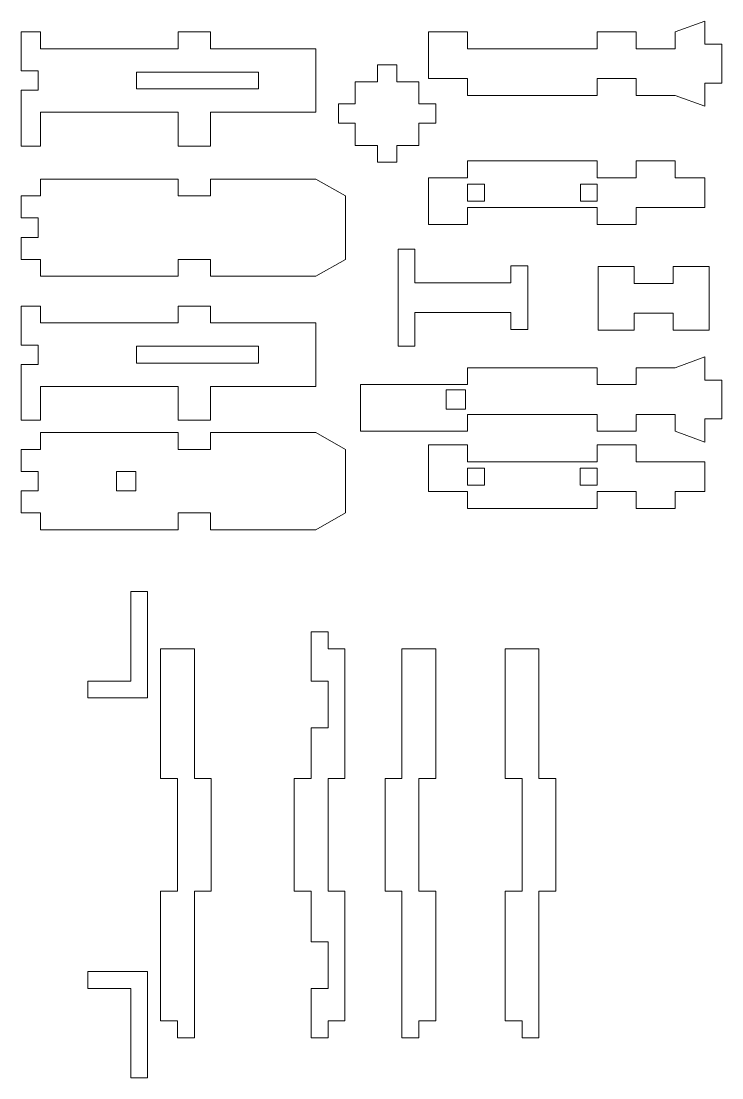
# Model space of a CAD drawing. Header units: centimetres. Extents: x -85 to 118, y -38 to 74.
# Drawn here: x -63.46 to -52.66, y -28.52 to -12.22 of the extents above; entities that cross this region are included whole.
import ezdxf

# ---------------------------------------------------------------- set-up
doc = ezdxf.new("R2010")
doc.units = ezdxf.units.CM
doc.header["$MEASUREMENT"] = 0

msp = doc.modelspace()

# ---------------------------------------------------------------- linework, layer by layer
at = {"lineweight": 9}
for points, knots in [([(-56.58193, -12.64232), (-56.58193, -12.64232), (-54.58205, -12.64232), (-54.58205, -12.64232), (-54.58205, -12.64232), (-54.58205, -12.64232), (-54.58205, -12.38233), (-54.58205, -12.38233), (-54.58205, -12.38233), (-54.58205, -12.38233), (-53.98208, -12.38233), (-53.98208, -12.38233), (-53.98208, -12.38233), (-53.98208, -12.38233), (-53.98208, -12.64232), (-53.98208, -12.64232), (-53.98208, -12.64232), (-53.98208, -12.64232), (-53.38212, -12.64232), (-53.38212, -12.64232), (-53.38212, -12.64232), (-53.38212, -12.64232), (-53.38212, -12.38233), (-53.38212, -12.38233), (-53.38212, -12.38233), (-53.38212, -12.38233), (-52.92214, -12.21623), (-52.92214, -12.21623), (-52.92214, -12.21623), (-52.92214, -12.21623), (-52.92214, -12.57232), (-52.92214, -12.57232), (-52.92214, -12.57232), (-52.92214, -12.57232), (-52.66216, -12.57232), (-52.66216, -12.57232), (-52.66216, -12.57232), (-52.66216, -12.57232), (-52.66216, -13.17229), (-52.66216, -13.17229), (-52.66216, -13.17229), (-52.66216, -13.17229), (-52.92214, -13.17229), (-52.92214, -13.17229), (-52.92214, -13.17229), (-52.92214, -13.17229), (-52.92214, -13.52838), (-52.92214, -13.52838), (-52.92214, -13.52838), (-52.92214, -13.52838), (-53.38212, -13.36228), (-53.38212, -13.36228), (-53.38212, -13.36228), (-53.38212, -13.36228), (-53.98208, -13.36228), (-53.98208, -13.36228), (-53.98208, -13.36228), (-53.98208, -13.36228), (-53.98208, -13.10229), (-53.98208, -13.10229), (-53.98208, -13.10229), (-53.98208, -13.10229), (-54.58205, -13.10229), (-54.58205, -13.10229), (-54.58205, -13.10229), (-54.58205, -13.10229), (-54.58205, -13.36228), (-54.58205, -13.36228), (-54.58205, -13.36228), (-54.58205, -13.36228), (-56.58193, -13.36228), (-56.58193, -13.36228), (-56.58193, -13.36228), (-56.58193, -13.36228), (-56.58193, -13.10229), (-56.58193, -13.10229), (-56.58193, -13.10229), (-56.58193, -13.10229), (-57.18189, -13.10229), (-57.18189, -13.10229), (-57.18189, -13.10229), (-57.18189, -13.10229), (-57.18189, -12.38233), (-57.18189, -12.38233), (-57.18189, -12.38233), (-57.18189, -12.38233), (-56.58193, -12.38233), (-56.58193, -12.38233), (-56.58193, -12.38233), (-56.58193, -12.38233), (-56.58193, -12.64232), (-56.58193, -12.64232)], [0, 0, 0, 0, 0.04166667, 0.04166667, 0.04166667, 0.04166667, 0.08333333, 0.08333333, 0.08333333, 0.08333333, 0.125, 0.125, 0.125, 0.125, 0.16666667, 0.16666667, 0.16666667, 0.16666667, 0.20833333, 0.20833333, 0.20833333, 0.20833333, 0.25, 0.25, 0.25, 0.25, 0.29166667, 0.29166667, 0.29166667, 0.29166667, 0.33333333, 0.33333333, 0.33333333, 0.33333333, 0.375, 0.375, 0.375, 0.375, 0.41666667, 0.41666667, 0.41666667, 0.41666667, 0.45833333, 0.45833333, 0.45833333, 0.45833333, 0.5, 0.5, 0.5, 0.5, 0.54166667, 0.54166667, 0.54166667, 0.54166667, 0.58333333, 0.58333333, 0.58333333, 0.58333333, 0.625, 0.625, 0.625, 0.625, 0.66666667, 0.66666667, 0.66666667, 0.66666667, 0.70833333, 0.70833333, 0.70833333, 0.70833333, 0.75, 0.75, 0.75, 0.75, 0.79166667, 0.79166667, 0.79166667, 0.79166667, 0.83333333, 0.83333333, 0.83333333, 0.83333333, 0.875, 0.875, 0.875, 0.875, 0.91666667, 0.91666667, 0.91666667, 0.91666667, 1, 1, 1, 1]), ([(-60.5417, -13.62226), (-60.5417, -13.62226), (-60.5417, -14.14223), (-60.5417, -14.14223), (-60.5417, -14.14223), (-60.5417, -14.14223), (-61.04167, -14.14223), (-61.04167, -14.14223), (-61.04167, -14.14223), (-61.04167, -14.14223), (-61.04167, -13.62226), (-61.04167, -13.62226), (-61.04167, -13.62226), (-61.04167, -13.62226), (-63.16155, -13.62226), (-63.16155, -13.62226), (-63.16155, -13.62226), (-63.16155, -13.62226), (-63.16155, -14.14223), (-63.16155, -14.14223), (-63.16155, -14.14223), (-63.16155, -14.14223), (-63.46153, -14.14223), (-63.46153, -14.14223), (-63.46153, -14.14223), (-63.46153, -14.14223), (-63.46153, -13.28228), (-63.46153, -13.28228), (-63.46153, -13.28228), (-63.46153, -13.28228), (-63.20154, -13.28228), (-63.20154, -13.28228), (-63.20154, -13.28228), (-63.20154, -13.28228), (-63.20154, -12.9823), (-63.20154, -12.9823), (-63.20154, -12.9823), (-63.20154, -12.9823), (-63.46153, -12.9823), (-63.46153, -12.9823), (-63.46153, -12.9823), (-63.46153, -12.9823), (-63.46153, -12.38233), (-63.46153, -12.38233), (-63.46153, -12.38233), (-63.46153, -12.38233), (-63.16155, -12.38233), (-63.16155, -12.38233), (-63.16155, -12.38233), (-63.16155, -12.38233), (-63.16155, -12.64232), (-63.16155, -12.64232), (-63.16155, -12.64232), (-63.16155, -12.64232), (-61.04167, -12.64232), (-61.04167, -12.64232), (-61.04167, -12.64232), (-61.04167, -12.64232), (-61.04167, -12.38233), (-61.04167, -12.38233), (-61.04167, -12.38233), (-61.04167, -12.38233), (-60.5417, -12.38233), (-60.5417, -12.38233), (-60.5417, -12.38233), (-60.5417, -12.38233), (-60.5417, -12.64232), (-60.5417, -12.64232), (-60.5417, -12.64232), (-60.5417, -12.64232), (-58.9218, -12.64232), (-58.9218, -12.64232), (-58.9218, -12.64232), (-58.9218, -12.64232), (-58.9218, -13.62226), (-58.9218, -13.62226), (-58.9218, -13.62226), (-58.9218, -13.62226), (-60.5417, -13.62226), (-60.5417, -13.62226)], [0, 0, 0, 0, 0.04761905, 0.04761905, 0.04761905, 0.04761905, 0.0952381, 0.0952381, 0.0952381, 0.0952381, 0.14285714, 0.14285714, 0.14285714, 0.14285714, 0.19047619, 0.19047619, 0.19047619, 0.19047619, 0.23809524, 0.23809524, 0.23809524, 0.23809524, 0.28571429, 0.28571429, 0.28571429, 0.28571429, 0.33333333, 0.33333333, 0.33333333, 0.33333333, 0.38095238, 0.38095238, 0.38095238, 0.38095238, 0.42857143, 0.42857143, 0.42857143, 0.42857143, 0.47619048, 0.47619048, 0.47619048, 0.47619048, 0.52380952, 0.52380952, 0.52380952, 0.52380952, 0.57142857, 0.57142857, 0.57142857, 0.57142857, 0.61904762, 0.61904762, 0.61904762, 0.61904762, 0.66666667, 0.66666667, 0.66666667, 0.66666667, 0.71428571, 0.71428571, 0.71428571, 0.71428571, 0.76190476, 0.76190476, 0.76190476, 0.76190476, 0.80952381, 0.80952381, 0.80952381, 0.80952381, 0.85714286, 0.85714286, 0.85714286, 0.85714286, 0.9047619, 0.9047619, 0.9047619, 0.9047619, 1, 1, 1, 1]), ([(-61.68163, -13.26228), (-61.68163, -13.26228), (-61.68163, -13.0023), (-61.68163, -13.0023), (-61.68163, -13.0023), (-61.68163, -13.0023), (-59.80174, -13.0023), (-59.80174, -13.0023), (-59.80174, -13.0023), (-59.80174, -13.0023), (-59.80174, -13.26228), (-59.80174, -13.26228), (-59.80174, -13.26228), (-59.80174, -13.26228), (-61.68163, -13.26228), (-61.68163, -13.26228)], [0, 0, 0, 0, 0.2, 0.2, 0.2, 0.2, 0.4, 0.4, 0.4, 0.4, 0.6, 0.6, 0.6, 0.6, 1, 1, 1, 1]), ([(-57.0719, -13.79225), (-57.0719, -13.79225), (-57.33189, -13.79225), (-57.33189, -13.79225), (-57.33189, -13.79225), (-57.33189, -13.79225), (-57.33189, -14.13223), (-57.33189, -14.13223), (-57.33189, -14.13223), (-57.33189, -14.13223), (-57.67187, -14.13223), (-57.67187, -14.13223), (-57.67187, -14.13223), (-57.67187, -14.13223), (-57.67187, -14.39222), (-57.67187, -14.39222), (-57.67187, -14.39222), (-57.67187, -14.39222), (-57.97185, -14.39222), (-57.97185, -14.39222), (-57.97185, -14.39222), (-57.97185, -14.39222), (-57.97185, -14.13223), (-57.97185, -14.13223), (-57.97185, -14.13223), (-57.97185, -14.13223), (-58.31183, -14.13223), (-58.31183, -14.13223), (-58.31183, -14.13223), (-58.31183, -14.13223), (-58.31183, -13.79225), (-58.31183, -13.79225), (-58.31183, -13.79225), (-58.31183, -13.79225), (-58.57181, -13.79225), (-58.57181, -13.79225), (-58.57181, -13.79225), (-58.57181, -13.79225), (-58.57181, -13.49227), (-58.57181, -13.49227), (-58.57181, -13.49227), (-58.57181, -13.49227), (-58.31183, -13.49227), (-58.31183, -13.49227), (-58.31183, -13.49227), (-58.31183, -13.49227), (-58.31183, -13.15229), (-58.31183, -13.15229), (-58.31183, -13.15229), (-58.31183, -13.15229), (-57.97185, -13.15229), (-57.97185, -13.15229), (-57.97185, -13.15229), (-57.97185, -13.15229), (-57.97185, -12.8923), (-57.97185, -12.8923), (-57.97185, -12.8923), (-57.97185, -12.8923), (-57.67187, -12.8923), (-57.67187, -12.8923), (-57.67187, -12.8923), (-57.67187, -12.8923), (-57.67187, -13.15229), (-57.67187, -13.15229), (-57.67187, -13.15229), (-57.67187, -13.15229), (-57.33189, -13.15229), (-57.33189, -13.15229), (-57.33189, -13.15229), (-57.33189, -13.15229), (-57.33189, -13.49227), (-57.33189, -13.49227), (-57.33189, -13.49227), (-57.33189, -13.49227), (-57.0719, -13.49227), (-57.0719, -13.49227), (-57.0719, -13.49227), (-57.0719, -13.49227), (-57.0719, -13.79225), (-57.0719, -13.79225)], [0, 0, 0, 0, 0.04761905, 0.04761905, 0.04761905, 0.04761905, 0.0952381, 0.0952381, 0.0952381, 0.0952381, 0.14285714, 0.14285714, 0.14285714, 0.14285714, 0.19047619, 0.19047619, 0.19047619, 0.19047619, 0.23809524, 0.23809524, 0.23809524, 0.23809524, 0.28571429, 0.28571429, 0.28571429, 0.28571429, 0.33333333, 0.33333333, 0.33333333, 0.33333333, 0.38095238, 0.38095238, 0.38095238, 0.38095238, 0.42857143, 0.42857143, 0.42857143, 0.42857143, 0.47619048, 0.47619048, 0.47619048, 0.47619048, 0.52380952, 0.52380952, 0.52380952, 0.52380952, 0.57142857, 0.57142857, 0.57142857, 0.57142857, 0.61904762, 0.61904762, 0.61904762, 0.61904762, 0.66666667, 0.66666667, 0.66666667, 0.66666667, 0.71428571, 0.71428571, 0.71428571, 0.71428571, 0.76190476, 0.76190476, 0.76190476, 0.76190476, 0.80952381, 0.80952381, 0.80952381, 0.80952381, 0.85714286, 0.85714286, 0.85714286, 0.85714286, 0.9047619, 0.9047619, 0.9047619, 0.9047619, 1, 1, 1, 1]), ([(-53.98208, -14.37222), (-53.98208, -14.37222), (-53.38212, -14.37222), (-53.38212, -14.37222), (-53.38212, -14.37222), (-53.38212, -14.37222), (-53.38212, -14.6322), (-53.38212, -14.6322), (-53.38212, -14.6322), (-53.38212, -14.6322), (-52.92214, -14.6322), (-52.92214, -14.6322), (-52.92214, -14.6322), (-52.92214, -14.6322), (-52.92214, -15.09218), (-52.92214, -15.09218), (-52.92214, -15.09218), (-52.92214, -15.09218), (-53.98208, -15.09218), (-53.98208, -15.09218), (-53.98208, -15.09218), (-53.98208, -15.09218), (-53.98208, -15.35216), (-53.98208, -15.35216), (-53.98208, -15.35216), (-53.98208, -15.35216), (-54.58205, -15.35216), (-54.58205, -15.35216), (-54.58205, -15.35216), (-54.58205, -15.35216), (-54.58205, -15.09218), (-54.58205, -15.09218), (-54.58205, -15.09218), (-54.58205, -15.09218), (-56.58193, -15.09218), (-56.58193, -15.09218), (-56.58193, -15.09218), (-56.58193, -15.09218), (-56.58193, -15.35216), (-56.58193, -15.35216), (-56.58193, -15.35216), (-56.58193, -15.35216), (-57.18189, -15.35216), (-57.18189, -15.35216), (-57.18189, -15.35216), (-57.18189, -15.35216), (-57.18189, -14.6322), (-57.18189, -14.6322), (-57.18189, -14.6322), (-57.18189, -14.6322), (-56.58193, -14.6322), (-56.58193, -14.6322), (-56.58193, -14.6322), (-56.58193, -14.6322), (-56.58193, -14.37222), (-56.58193, -14.37222), (-56.58193, -14.37222), (-56.58193, -14.37222), (-54.58205, -14.37222), (-54.58205, -14.37222), (-54.58205, -14.37222), (-54.58205, -14.37222), (-54.58205, -14.6322), (-54.58205, -14.6322), (-54.58205, -14.6322), (-54.58205, -14.6322), (-53.98208, -14.6322), (-53.98208, -14.6322), (-53.98208, -14.6322), (-53.98208, -14.6322), (-53.98208, -14.37222), (-53.98208, -14.37222)], [0, 0, 0, 0, 0.05263158, 0.05263158, 0.05263158, 0.05263158, 0.10526316, 0.10526316, 0.10526316, 0.10526316, 0.15789474, 0.15789474, 0.15789474, 0.15789474, 0.21052632, 0.21052632, 0.21052632, 0.21052632, 0.26315789, 0.26315789, 0.26315789, 0.26315789, 0.31578947, 0.31578947, 0.31578947, 0.31578947, 0.36842105, 0.36842105, 0.36842105, 0.36842105, 0.42105263, 0.42105263, 0.42105263, 0.42105263, 0.47368421, 0.47368421, 0.47368421, 0.47368421, 0.52631579, 0.52631579, 0.52631579, 0.52631579, 0.57894737, 0.57894737, 0.57894737, 0.57894737, 0.63157895, 0.63157895, 0.63157895, 0.63157895, 0.68421053, 0.68421053, 0.68421053, 0.68421053, 0.73684211, 0.73684211, 0.73684211, 0.73684211, 0.78947368, 0.78947368, 0.78947368, 0.78947368, 0.84210526, 0.84210526, 0.84210526, 0.84210526, 0.89473684, 0.89473684, 0.89473684, 0.89473684, 1, 1, 1, 1]), ([(-58.9218, -16.15211), (-58.9218, -16.15211), (-58.46182, -15.89213), (-58.46182, -15.89213), (-58.46182, -15.89213), (-58.46182, -15.89213), (-58.46182, -14.91219), (-58.46182, -14.91219), (-58.46182, -14.91219), (-58.46182, -14.91219), (-58.9218, -14.6522), (-58.9218, -14.6522), (-58.9218, -14.6522), (-58.9218, -14.6522), (-60.5417, -14.6522), (-60.5417, -14.6522), (-60.5417, -14.6522), (-60.5417, -14.6522), (-60.5417, -14.91219), (-60.5417, -14.91219), (-60.5417, -14.91219), (-60.5417, -14.91219), (-61.04167, -14.91219), (-61.04167, -14.91219), (-61.04167, -14.91219), (-61.04167, -14.91219), (-61.04167, -14.6522), (-61.04167, -14.6522), (-61.04167, -14.6522), (-61.04167, -14.6522), (-63.16155, -14.6522), (-63.16155, -14.6522), (-63.16155, -14.6522), (-63.16155, -14.6522), (-63.16155, -14.91219), (-63.16155, -14.91219), (-63.16155, -14.91219), (-63.16155, -14.91219), (-63.46153, -14.91219), (-63.46153, -14.91219), (-63.46153, -14.91219), (-63.46153, -14.91219), (-63.46153, -15.25216), (-63.46153, -15.25216), (-63.46153, -15.25216), (-63.46153, -15.25216), (-63.20154, -15.25216), (-63.20154, -15.25216), (-63.20154, -15.25216), (-63.20154, -15.25216), (-63.20154, -15.55215), (-63.20154, -15.55215), (-63.20154, -15.55215), (-63.20154, -15.55215), (-63.46153, -15.55215), (-63.46153, -15.55215), (-63.46153, -15.55215), (-63.46153, -15.55215), (-63.46153, -15.89213), (-63.46153, -15.89213), (-63.46153, -15.89213), (-63.46153, -15.89213), (-63.16155, -15.89213), (-63.16155, -15.89213), (-63.16155, -15.89213), (-63.16155, -15.89213), (-63.16155, -16.15211), (-63.16155, -16.15211), (-63.16155, -16.15211), (-63.16155, -16.15211), (-61.04167, -16.15211), (-61.04167, -16.15211), (-61.04167, -16.15211), (-61.04167, -16.15211), (-61.04167, -15.89213), (-61.04167, -15.89213), (-61.04167, -15.89213), (-61.04167, -15.89213), (-60.5417, -15.89213), (-60.5417, -15.89213), (-60.5417, -15.89213), (-60.5417, -15.89213), (-60.5417, -16.15211), (-60.5417, -16.15211), (-60.5417, -16.15211), (-60.5417, -16.15211), (-58.9218, -16.15211), (-58.9218, -16.15211)], [0, 0, 0, 0, 0.04347826, 0.04347826, 0.04347826, 0.04347826, 0.08695652, 0.08695652, 0.08695652, 0.08695652, 0.13043478, 0.13043478, 0.13043478, 0.13043478, 0.17391304, 0.17391304, 0.17391304, 0.17391304, 0.2173913, 0.2173913, 0.2173913, 0.2173913, 0.26086957, 0.26086957, 0.26086957, 0.26086957, 0.30434783, 0.30434783, 0.30434783, 0.30434783, 0.34782609, 0.34782609, 0.34782609, 0.34782609, 0.39130435, 0.39130435, 0.39130435, 0.39130435, 0.43478261, 0.43478261, 0.43478261, 0.43478261, 0.47826087, 0.47826087, 0.47826087, 0.47826087, 0.52173913, 0.52173913, 0.52173913, 0.52173913, 0.56521739, 0.56521739, 0.56521739, 0.56521739, 0.60869565, 0.60869565, 0.60869565, 0.60869565, 0.65217391, 0.65217391, 0.65217391, 0.65217391, 0.69565217, 0.69565217, 0.69565217, 0.69565217, 0.73913043, 0.73913043, 0.73913043, 0.73913043, 0.7826087, 0.7826087, 0.7826087, 0.7826087, 0.82608696, 0.82608696, 0.82608696, 0.82608696, 0.86956522, 0.86956522, 0.86956522, 0.86956522, 0.91304348, 0.91304348, 0.91304348, 0.91304348, 1, 1, 1, 1]), ([(-56.58193, -14.7322), (-56.58193, -14.7322), (-56.32194, -14.7322), (-56.32194, -14.7322), (-56.32194, -14.7322), (-56.32194, -14.7322), (-56.32194, -14.99218), (-56.32194, -14.99218), (-56.32194, -14.99218), (-56.32194, -14.99218), (-56.58193, -14.99218), (-56.58193, -14.99218), (-56.58193, -14.99218), (-56.58193, -14.99218), (-56.58193, -14.7322), (-56.58193, -14.7322)], [0, 0, 0, 0, 0.2, 0.2, 0.2, 0.2, 0.4, 0.4, 0.4, 0.4, 0.6, 0.6, 0.6, 0.6, 1, 1, 1, 1]), ([(-54.58205, -14.7322), (-54.58205, -14.7322), (-54.58205, -14.99218), (-54.58205, -14.99218), (-54.58205, -14.99218), (-54.58205, -14.99218), (-54.84203, -14.99218), (-54.84203, -14.99218), (-54.84203, -14.99218), (-54.84203, -14.99218), (-54.84203, -14.7322), (-54.84203, -14.7322), (-54.84203, -14.7322), (-54.84203, -14.7322), (-54.58205, -14.7322), (-54.58205, -14.7322)], [0, 0, 0, 0, 0.2, 0.2, 0.2, 0.2, 0.4, 0.4, 0.4, 0.4, 0.6, 0.6, 0.6, 0.6, 1, 1, 1, 1]), ([(-57.65187, -17.23205), (-57.65187, -17.23205), (-57.39188, -17.23205), (-57.39188, -17.23205), (-57.39188, -17.23205), (-57.39188, -17.23205), (-57.39188, -16.71208), (-57.39188, -16.71208), (-57.39188, -16.71208), (-57.39188, -16.71208), (-55.91682, -16.71208), (-55.91682, -16.71208), (-55.91682, -16.71208), (-55.91682, -16.71208), (-55.91682, -16.97207), (-55.91682, -16.97207), (-55.91682, -16.97207), (-55.91682, -16.97207), (-55.65198, -16.97207), (-55.65198, -16.97207), (-55.65198, -16.97207), (-55.65198, -16.97207), (-55.65198, -15.99212), (-55.65198, -15.99212), (-55.65198, -15.99212), (-55.65198, -15.99212), (-55.91197, -15.99212), (-55.91197, -15.99212), (-55.91197, -15.99212), (-55.91197, -15.99212), (-55.91197, -16.25211), (-55.91197, -16.25211), (-55.91197, -16.25211), (-55.91197, -16.25211), (-57.39188, -16.25211), (-57.39188, -16.25211), (-57.39188, -16.25211), (-57.39188, -16.25211), (-57.39188, -15.73214), (-57.39188, -15.73214), (-57.39188, -15.73214), (-57.39188, -15.73214), (-57.65187, -15.73214), (-57.65187, -15.73214), (-57.65187, -15.73214), (-57.65187, -15.73214), (-57.65187, -17.23205), (-57.65187, -17.23205)], [0, 0, 0, 0, 0.07692308, 0.07692308, 0.07692308, 0.07692308, 0.15384615, 0.15384615, 0.15384615, 0.15384615, 0.23076923, 0.23076923, 0.23076923, 0.23076923, 0.30769231, 0.30769231, 0.30769231, 0.30769231, 0.38461538, 0.38461538, 0.38461538, 0.38461538, 0.46153846, 0.46153846, 0.46153846, 0.46153846, 0.53846154, 0.53846154, 0.53846154, 0.53846154, 0.61538462, 0.61538462, 0.61538462, 0.61538462, 0.69230769, 0.69230769, 0.69230769, 0.69230769, 0.76923077, 0.76923077, 0.76923077, 0.76923077, 0.84615385, 0.84615385, 0.84615385, 0.84615385, 1, 1, 1, 1]), ([(-53.41211, -16.98206), (-53.41211, -16.98206), (-52.85604, -16.98206), (-52.85604, -16.98206), (-52.85604, -16.98206), (-52.85604, -16.98206), (-52.85604, -16.00212), (-52.85604, -16.00212), (-52.85604, -16.00212), (-52.85604, -16.00212), (-53.41211, -16.00212), (-53.41211, -16.00212), (-53.41211, -16.00212), (-53.41211, -16.00212), (-53.41211, -16.26211), (-53.41211, -16.26211), (-53.41211, -16.26211), (-53.41211, -16.26211), (-54.01208, -16.26211), (-54.01208, -16.26211), (-54.01208, -16.26211), (-54.01208, -16.26211), (-54.01208, -16.00212), (-54.01208, -16.00212), (-54.01208, -16.00212), (-54.01208, -16.00212), (-54.56816, -16.00212), (-54.56816, -16.00212), (-54.56816, -16.00212), (-54.56816, -16.00212), (-54.56816, -16.98206), (-54.56816, -16.98206), (-54.56816, -16.98206), (-54.56816, -16.98206), (-54.01208, -16.98206), (-54.01208, -16.98206), (-54.01208, -16.98206), (-54.01208, -16.98206), (-54.01208, -16.72208), (-54.01208, -16.72208), (-54.01208, -16.72208), (-54.01208, -16.72208), (-53.41211, -16.72208), (-53.41211, -16.72208), (-53.41211, -16.72208), (-53.41211, -16.72208), (-53.41211, -16.98206), (-53.41211, -16.98206)], [0, 0, 0, 0, 0.07692308, 0.07692308, 0.07692308, 0.07692308, 0.15384615, 0.15384615, 0.15384615, 0.15384615, 0.23076923, 0.23076923, 0.23076923, 0.23076923, 0.30769231, 0.30769231, 0.30769231, 0.30769231, 0.38461538, 0.38461538, 0.38461538, 0.38461538, 0.46153846, 0.46153846, 0.46153846, 0.46153846, 0.53846154, 0.53846154, 0.53846154, 0.53846154, 0.61538462, 0.61538462, 0.61538462, 0.61538462, 0.69230769, 0.69230769, 0.69230769, 0.69230769, 0.76923077, 0.76923077, 0.76923077, 0.76923077, 0.84615385, 0.84615385, 0.84615385, 0.84615385, 1, 1, 1, 1]), ([(-63.46153, -17.51203), (-63.46153, -17.51203), (-63.20154, -17.51203), (-63.20154, -17.51203), (-63.20154, -17.51203), (-63.20154, -17.51203), (-63.20154, -17.21205), (-63.20154, -17.21205), (-63.20154, -17.21205), (-63.20154, -17.21205), (-63.46153, -17.21205), (-63.46153, -17.21205), (-63.46153, -17.21205), (-63.46153, -17.21205), (-63.46153, -16.61209), (-63.46153, -16.61209), (-63.46153, -16.61209), (-63.46153, -16.61209), (-63.16155, -16.61209), (-63.16155, -16.61209), (-63.16155, -16.61209), (-63.16155, -16.61209), (-63.16155, -16.87207), (-63.16155, -16.87207), (-63.16155, -16.87207), (-63.16155, -16.87207), (-61.04167, -16.87207), (-61.04167, -16.87207), (-61.04167, -16.87207), (-61.04167, -16.87207), (-61.04167, -16.61209), (-61.04167, -16.61209), (-61.04167, -16.61209), (-61.04167, -16.61209), (-60.5417, -16.61209), (-60.5417, -16.61209), (-60.5417, -16.61209), (-60.5417, -16.61209), (-60.5417, -16.87207), (-60.5417, -16.87207), (-60.5417, -16.87207), (-60.5417, -16.87207), (-58.9218, -16.87207), (-58.9218, -16.87207), (-58.9218, -16.87207), (-58.9218, -16.87207), (-58.9218, -17.85202), (-58.9218, -17.85202), (-58.9218, -17.85202), (-58.9218, -17.85202), (-60.5417, -17.85202), (-60.5417, -17.85202), (-60.5417, -17.85202), (-60.5417, -17.85202), (-60.5417, -18.37199), (-60.5417, -18.37199), (-60.5417, -18.37199), (-60.5417, -18.37199), (-61.04167, -18.37199), (-61.04167, -18.37199), (-61.04167, -18.37199), (-61.04167, -18.37199), (-61.04167, -17.85202), (-61.04167, -17.85202), (-61.04167, -17.85202), (-61.04167, -17.85202), (-63.16155, -17.85202), (-63.16155, -17.85202), (-63.16155, -17.85202), (-63.16155, -17.85202), (-63.16155, -18.37199), (-63.16155, -18.37199), (-63.16155, -18.37199), (-63.16155, -18.37199), (-63.46153, -18.37199), (-63.46153, -18.37199), (-63.46153, -18.37199), (-63.46153, -18.37199), (-63.46153, -17.51203), (-63.46153, -17.51203)], [0, 0, 0, 0, 0.04761905, 0.04761905, 0.04761905, 0.04761905, 0.0952381, 0.0952381, 0.0952381, 0.0952381, 0.14285714, 0.14285714, 0.14285714, 0.14285714, 0.19047619, 0.19047619, 0.19047619, 0.19047619, 0.23809524, 0.23809524, 0.23809524, 0.23809524, 0.28571429, 0.28571429, 0.28571429, 0.28571429, 0.33333333, 0.33333333, 0.33333333, 0.33333333, 0.38095238, 0.38095238, 0.38095238, 0.38095238, 0.42857143, 0.42857143, 0.42857143, 0.42857143, 0.47619048, 0.47619048, 0.47619048, 0.47619048, 0.52380952, 0.52380952, 0.52380952, 0.52380952, 0.57142857, 0.57142857, 0.57142857, 0.57142857, 0.61904762, 0.61904762, 0.61904762, 0.61904762, 0.66666667, 0.66666667, 0.66666667, 0.66666667, 0.71428571, 0.71428571, 0.71428571, 0.71428571, 0.76190476, 0.76190476, 0.76190476, 0.76190476, 0.80952381, 0.80952381, 0.80952381, 0.80952381, 0.85714286, 0.85714286, 0.85714286, 0.85714286, 0.9047619, 0.9047619, 0.9047619, 0.9047619, 1, 1, 1, 1]), ([(-61.68163, -17.49203), (-61.68163, -17.49203), (-61.68163, -17.23205), (-61.68163, -17.23205), (-61.68163, -17.23205), (-61.68163, -17.23205), (-59.80174, -17.23205), (-59.80174, -17.23205), (-59.80174, -17.23205), (-59.80174, -17.23205), (-59.80174, -17.49203), (-59.80174, -17.49203), (-59.80174, -17.49203), (-59.80174, -17.49203), (-61.68163, -17.49203), (-61.68163, -17.49203)], [0, 0, 0, 0, 0.2, 0.2, 0.2, 0.2, 0.4, 0.4, 0.4, 0.4, 0.6, 0.6, 0.6, 0.6, 1, 1, 1, 1]), ([(-53.98208, -18.28199), (-53.98208, -18.28199), (-53.38212, -18.28199), (-53.38212, -18.28199), (-53.38212, -18.28199), (-53.38212, -18.28199), (-53.38212, -18.54198), (-53.38212, -18.54198), (-53.38212, -18.54198), (-53.38212, -18.54198), (-52.92214, -18.70808), (-52.92214, -18.70808), (-52.92214, -18.70808), (-52.92214, -18.70808), (-52.92214, -18.35198), (-52.92214, -18.35198), (-52.92214, -18.35198), (-52.92214, -18.35198), (-52.66216, -18.35198), (-52.66216, -18.35198), (-52.66216, -18.35198), (-52.66216, -18.35198), (-52.66216, -17.75202), (-52.66216, -17.75202), (-52.66216, -17.75202), (-52.66216, -17.75202), (-52.92214, -17.75202), (-52.92214, -17.75202), (-52.92214, -17.75202), (-52.92214, -17.75202), (-52.92214, -17.39593), (-52.92214, -17.39593), (-52.92214, -17.39593), (-52.92214, -17.39593), (-53.38212, -17.56203), (-53.38212, -17.56203), (-53.38212, -17.56203), (-53.38212, -17.56203), (-53.98208, -17.56203), (-53.98208, -17.56203), (-53.98208, -17.56203), (-53.98208, -17.56203), (-53.98208, -17.82202), (-53.98208, -17.82202), (-53.98208, -17.82202), (-53.98208, -17.82202), (-54.58205, -17.82202), (-54.58205, -17.82202), (-54.58205, -17.82202), (-54.58205, -17.82202), (-54.58205, -17.56203), (-54.58205, -17.56203), (-54.58205, -17.56203), (-54.58205, -17.56203), (-56.58193, -17.56203), (-56.58193, -17.56203), (-56.58193, -17.56203), (-56.58193, -17.56203), (-56.58193, -17.82202), (-56.58193, -17.82202), (-56.58193, -17.82202), (-56.58193, -17.82202), (-58.23184, -17.82202), (-58.23184, -17.82202), (-58.23184, -17.82202), (-58.23184, -17.82202), (-58.23184, -18.54198), (-58.23184, -18.54198), (-58.23184, -18.54198), (-58.23184, -18.54198), (-56.58193, -18.54198), (-56.58193, -18.54198), (-56.58193, -18.54198), (-56.58193, -18.54198), (-56.58193, -18.28199), (-56.58193, -18.28199), (-56.58193, -18.28199), (-56.58193, -18.28199), (-54.58205, -18.28199), (-54.58205, -18.28199), (-54.58205, -18.28199), (-54.58205, -18.28199), (-54.58205, -18.54198), (-54.58205, -18.54198), (-54.58205, -18.54198), (-54.58205, -18.54198), (-53.98208, -18.54198), (-53.98208, -18.54198), (-53.98208, -18.54198), (-53.98208, -18.54198), (-53.98208, -18.28199), (-53.98208, -18.28199)], [0, 0, 0, 0, 0.04166667, 0.04166667, 0.04166667, 0.04166667, 0.08333333, 0.08333333, 0.08333333, 0.08333333, 0.125, 0.125, 0.125, 0.125, 0.16666667, 0.16666667, 0.16666667, 0.16666667, 0.20833333, 0.20833333, 0.20833333, 0.20833333, 0.25, 0.25, 0.25, 0.25, 0.29166667, 0.29166667, 0.29166667, 0.29166667, 0.33333333, 0.33333333, 0.33333333, 0.33333333, 0.375, 0.375, 0.375, 0.375, 0.41666667, 0.41666667, 0.41666667, 0.41666667, 0.45833333, 0.45833333, 0.45833333, 0.45833333, 0.5, 0.5, 0.5, 0.5, 0.54166667, 0.54166667, 0.54166667, 0.54166667, 0.58333333, 0.58333333, 0.58333333, 0.58333333, 0.625, 0.625, 0.625, 0.625, 0.66666667, 0.66666667, 0.66666667, 0.66666667, 0.70833333, 0.70833333, 0.70833333, 0.70833333, 0.75, 0.75, 0.75, 0.75, 0.79166667, 0.79166667, 0.79166667, 0.79166667, 0.83333333, 0.83333333, 0.83333333, 0.83333333, 0.875, 0.875, 0.875, 0.875, 0.91666667, 0.91666667, 0.91666667, 0.91666667, 1, 1, 1, 1]), ([(-56.61193, -17.90201), (-56.61193, -17.90201), (-56.91191, -17.90201), (-56.91191, -17.90201), (-56.91191, -17.90201), (-56.91191, -17.90201), (-56.91191, -18.20199), (-56.91191, -18.20199), (-56.91191, -18.20199), (-56.91191, -18.20199), (-56.61193, -18.20199), (-56.61193, -18.20199), (-56.61193, -18.20199), (-56.61193, -18.20199), (-56.61193, -17.90201), (-56.61193, -17.90201)], [0, 0, 0, 0, 0.2, 0.2, 0.2, 0.2, 0.4, 0.4, 0.4, 0.4, 0.6, 0.6, 0.6, 0.6, 1, 1, 1, 1]), ([(-63.46153, -19.16194), (-63.46153, -19.16194), (-63.20154, -19.16194), (-63.20154, -19.16194), (-63.20154, -19.16194), (-63.20154, -19.16194), (-63.20154, -19.46192), (-63.20154, -19.46192), (-63.20154, -19.46192), (-63.20154, -19.46192), (-63.46153, -19.46192), (-63.46153, -19.46192), (-63.46153, -19.46192), (-63.46153, -19.46192), (-63.46153, -19.8019), (-63.46153, -19.8019), (-63.46153, -19.8019), (-63.46153, -19.8019), (-63.16155, -19.8019), (-63.16155, -19.8019), (-63.16155, -19.8019), (-63.16155, -19.8019), (-63.16155, -20.06188), (-63.16155, -20.06188), (-63.16155, -20.06188), (-63.16155, -20.06188), (-61.04167, -20.06188), (-61.04167, -20.06188), (-61.04167, -20.06188), (-61.04167, -20.06188), (-61.04167, -19.8019), (-61.04167, -19.8019), (-61.04167, -19.8019), (-61.04167, -19.8019), (-60.5417, -19.8019), (-60.5417, -19.8019), (-60.5417, -19.8019), (-60.5417, -19.8019), (-60.5417, -20.06188), (-60.5417, -20.06188), (-60.5417, -20.06188), (-60.5417, -20.06188), (-58.9218, -20.06188), (-58.9218, -20.06188), (-58.9218, -20.06188), (-58.9218, -20.06188), (-58.46182, -19.8019), (-58.46182, -19.8019), (-58.46182, -19.8019), (-58.46182, -19.8019), (-58.46182, -18.82196), (-58.46182, -18.82196), (-58.46182, -18.82196), (-58.46182, -18.82196), (-58.9218, -18.56197), (-58.9218, -18.56197), (-58.9218, -18.56197), (-58.9218, -18.56197), (-60.5417, -18.56197), (-60.5417, -18.56197), (-60.5417, -18.56197), (-60.5417, -18.56197), (-60.5417, -18.82196), (-60.5417, -18.82196), (-60.5417, -18.82196), (-60.5417, -18.82196), (-61.04167, -18.82196), (-61.04167, -18.82196), (-61.04167, -18.82196), (-61.04167, -18.82196), (-61.04167, -18.56197), (-61.04167, -18.56197), (-61.04167, -18.56197), (-61.04167, -18.56197), (-63.16155, -18.56197), (-63.16155, -18.56197), (-63.16155, -18.56197), (-63.16155, -18.56197), (-63.16155, -18.82196), (-63.16155, -18.82196), (-63.16155, -18.82196), (-63.16155, -18.82196), (-63.46153, -18.82196), (-63.46153, -18.82196), (-63.46153, -18.82196), (-63.46153, -18.82196), (-63.46153, -19.16194), (-63.46153, -19.16194)], [0, 0, 0, 0, 0.04347826, 0.04347826, 0.04347826, 0.04347826, 0.08695652, 0.08695652, 0.08695652, 0.08695652, 0.13043478, 0.13043478, 0.13043478, 0.13043478, 0.17391304, 0.17391304, 0.17391304, 0.17391304, 0.2173913, 0.2173913, 0.2173913, 0.2173913, 0.26086957, 0.26086957, 0.26086957, 0.26086957, 0.30434783, 0.30434783, 0.30434783, 0.30434783, 0.34782609, 0.34782609, 0.34782609, 0.34782609, 0.39130435, 0.39130435, 0.39130435, 0.39130435, 0.43478261, 0.43478261, 0.43478261, 0.43478261, 0.47826087, 0.47826087, 0.47826087, 0.47826087, 0.52173913, 0.52173913, 0.52173913, 0.52173913, 0.56521739, 0.56521739, 0.56521739, 0.56521739, 0.60869565, 0.60869565, 0.60869565, 0.60869565, 0.65217391, 0.65217391, 0.65217391, 0.65217391, 0.69565217, 0.69565217, 0.69565217, 0.69565217, 0.73913043, 0.73913043, 0.73913043, 0.73913043, 0.7826087, 0.7826087, 0.7826087, 0.7826087, 0.82608696, 0.82608696, 0.82608696, 0.82608696, 0.86956522, 0.86956522, 0.86956522, 0.86956522, 0.91304348, 0.91304348, 0.91304348, 0.91304348, 1, 1, 1, 1]), ([(-53.98208, -19.7319), (-53.98208, -19.7319), (-53.38212, -19.7319), (-53.38212, -19.7319), (-53.38212, -19.7319), (-53.38212, -19.7319), (-53.38212, -19.47192), (-53.38212, -19.47192), (-53.38212, -19.47192), (-53.38212, -19.47192), (-52.92214, -19.47192), (-52.92214, -19.47192), (-52.92214, -19.47192), (-52.92214, -19.47192), (-52.92214, -19.01195), (-52.92214, -19.01195), (-52.92214, -19.01195), (-52.92214, -19.01195), (-53.98208, -19.01195), (-53.98208, -19.01195), (-53.98208, -19.01195), (-53.98208, -19.01195), (-53.98208, -18.75196), (-53.98208, -18.75196), (-53.98208, -18.75196), (-53.98208, -18.75196), (-54.58205, -18.75196), (-54.58205, -18.75196), (-54.58205, -18.75196), (-54.58205, -18.75196), (-54.58205, -19.01195), (-54.58205, -19.01195), (-54.58205, -19.01195), (-54.58205, -19.01195), (-56.58193, -19.01195), (-56.58193, -19.01195), (-56.58193, -19.01195), (-56.58193, -19.01195), (-56.58193, -18.75196), (-56.58193, -18.75196), (-56.58193, -18.75196), (-56.58193, -18.75196), (-57.18189, -18.75196), (-57.18189, -18.75196), (-57.18189, -18.75196), (-57.18189, -18.75196), (-57.18189, -19.47192), (-57.18189, -19.47192), (-57.18189, -19.47192), (-57.18189, -19.47192), (-56.58193, -19.47192), (-56.58193, -19.47192), (-56.58193, -19.47192), (-56.58193, -19.47192), (-56.58193, -19.7319), (-56.58193, -19.7319), (-56.58193, -19.7319), (-56.58193, -19.7319), (-54.58205, -19.7319), (-54.58205, -19.7319), (-54.58205, -19.7319), (-54.58205, -19.7319), (-54.58205, -19.47192), (-54.58205, -19.47192), (-54.58205, -19.47192), (-54.58205, -19.47192), (-53.98208, -19.47192), (-53.98208, -19.47192), (-53.98208, -19.47192), (-53.98208, -19.47192), (-53.98208, -19.7319), (-53.98208, -19.7319)], [0, 0, 0, 0, 0.05263158, 0.05263158, 0.05263158, 0.05263158, 0.10526316, 0.10526316, 0.10526316, 0.10526316, 0.15789474, 0.15789474, 0.15789474, 0.15789474, 0.21052632, 0.21052632, 0.21052632, 0.21052632, 0.26315789, 0.26315789, 0.26315789, 0.26315789, 0.31578947, 0.31578947, 0.31578947, 0.31578947, 0.36842105, 0.36842105, 0.36842105, 0.36842105, 0.42105263, 0.42105263, 0.42105263, 0.42105263, 0.47368421, 0.47368421, 0.47368421, 0.47368421, 0.52631579, 0.52631579, 0.52631579, 0.52631579, 0.57894737, 0.57894737, 0.57894737, 0.57894737, 0.63157895, 0.63157895, 0.63157895, 0.63157895, 0.68421053, 0.68421053, 0.68421053, 0.68421053, 0.73684211, 0.73684211, 0.73684211, 0.73684211, 0.78947368, 0.78947368, 0.78947368, 0.78947368, 0.84210526, 0.84210526, 0.84210526, 0.84210526, 0.89473684, 0.89473684, 0.89473684, 0.89473684, 1, 1, 1, 1]), ([(-61.69163, -19.46192), (-61.69163, -19.46192), (-61.99161, -19.46192), (-61.99161, -19.46192), (-61.99161, -19.46192), (-61.99161, -19.46192), (-61.99161, -19.16194), (-61.99161, -19.16194), (-61.99161, -19.16194), (-61.99161, -19.16194), (-61.69163, -19.16194), (-61.69163, -19.16194), (-61.69163, -19.16194), (-61.69163, -19.16194), (-61.69163, -19.46192), (-61.69163, -19.46192)], [0, 0, 0, 0, 0.2, 0.2, 0.2, 0.2, 0.4, 0.4, 0.4, 0.4, 0.6, 0.6, 0.6, 0.6, 1, 1, 1, 1]), ([(-56.58193, -19.11194), (-56.58193, -19.11194), (-56.58193, -19.37193), (-56.58193, -19.37193), (-56.58193, -19.37193), (-56.58193, -19.37193), (-56.32194, -19.37193), (-56.32194, -19.37193), (-56.32194, -19.37193), (-56.32194, -19.37193), (-56.32194, -19.11194), (-56.32194, -19.11194), (-56.32194, -19.11194), (-56.32194, -19.11194), (-56.58193, -19.11194), (-56.58193, -19.11194)], [0, 0, 0, 0, 0.2, 0.2, 0.2, 0.2, 0.4, 0.4, 0.4, 0.4, 0.6, 0.6, 0.6, 0.6, 1, 1, 1, 1]), ([(-54.58205, -19.37193), (-54.58205, -19.37193), (-54.58205, -19.11194), (-54.58205, -19.11194), (-54.58205, -19.11194), (-54.58205, -19.11194), (-54.84688, -19.11194), (-54.84688, -19.11194), (-54.84688, -19.11194), (-54.84688, -19.11194), (-54.84688, -19.37193), (-54.84688, -19.37193), (-54.84688, -19.37193), (-54.84688, -19.37193), (-54.58205, -19.37193), (-54.58205, -19.37193)], [0, 0, 0, 0, 0.2, 0.2, 0.2, 0.2, 0.4, 0.4, 0.4, 0.4, 0.6, 0.6, 0.6, 0.6, 1, 1, 1, 1]), ([(-62.43159, -22.65562), (-62.43159, -22.65562), (-62.43159, -22.39564), (-62.43159, -22.39564), (-62.43159, -22.39564), (-62.43159, -22.39564), (-61.77163, -22.39564), (-61.77163, -22.39564), (-61.77163, -22.39564), (-61.77163, -22.39564), (-61.77163, -21.01572), (-61.77163, -21.01572), (-61.77163, -21.01572), (-61.77163, -21.01572), (-61.51164, -21.01572), (-61.51164, -21.01572), (-61.51164, -21.01572), (-61.51164, -21.01572), (-61.51164, -22.65562), (-61.51164, -22.65562), (-61.51164, -22.65562), (-61.51164, -22.65562), (-62.43159, -22.65562), (-62.43159, -22.65562)], [0, 0, 0, 0, 0.14285714, 0.14285714, 0.14285714, 0.14285714, 0.28571429, 0.28571429, 0.28571429, 0.28571429, 0.42857143, 0.42857143, 0.42857143, 0.42857143, 0.57142857, 0.57142857, 0.57142857, 0.57142857, 0.71428571, 0.71428571, 0.71428571, 0.71428571, 1, 1, 1, 1]), ([(-58.7318, -27.63533), (-58.7318, -27.63533), (-58.47182, -27.63533), (-58.47182, -27.63533), (-58.47182, -27.63533), (-58.47182, -27.63533), (-58.47182, -25.63545), (-58.47182, -25.63545), (-58.47182, -25.63545), (-58.47182, -25.63545), (-58.7318, -25.63545), (-58.7318, -25.63545), (-58.7318, -25.63545), (-58.7318, -25.63545), (-58.7318, -23.89555), (-58.7318, -23.89555), (-58.7318, -23.89555), (-58.7318, -23.89555), (-58.47182, -23.89555), (-58.47182, -23.89555), (-58.47182, -23.89555), (-58.47182, -23.89555), (-58.47182, -21.89567), (-58.47182, -21.89567), (-58.47182, -21.89567), (-58.47182, -21.89567), (-58.7318, -21.89567), (-58.7318, -21.89567), (-58.7318, -21.89567), (-58.7318, -21.89567), (-58.7318, -21.63568), (-58.7318, -21.63568), (-58.7318, -21.63568), (-58.7318, -21.63568), (-58.99179, -21.63568), (-58.99179, -21.63568), (-58.99179, -21.63568), (-58.99179, -21.63568), (-58.99179, -22.39564), (-58.99179, -22.39564), (-58.99179, -22.39564), (-58.99179, -22.39564), (-58.7318, -22.39564), (-58.7318, -22.39564), (-58.7318, -22.39564), (-58.7318, -22.39564), (-58.7318, -23.1156), (-58.7318, -23.1156), (-58.7318, -23.1156), (-58.7318, -23.1156), (-58.99179, -23.1156), (-58.99179, -23.1156), (-58.99179, -23.1156), (-58.99179, -23.1156), (-58.99179, -23.89555), (-58.99179, -23.89555), (-58.99179, -23.89555), (-58.99179, -23.89555), (-59.25177, -23.89555), (-59.25177, -23.89555), (-59.25177, -23.89555), (-59.25177, -23.89555), (-59.25177, -25.63545), (-59.25177, -25.63545), (-59.25177, -25.63545), (-59.25177, -25.63545), (-58.99179, -25.63545), (-58.99179, -25.63545), (-58.99179, -25.63545), (-58.99179, -25.63545), (-58.99179, -26.4154), (-58.99179, -26.4154), (-58.99179, -26.4154), (-58.99179, -26.4154), (-58.7318, -26.4154), (-58.7318, -26.4154), (-58.7318, -26.4154), (-58.7318, -26.4154), (-58.7318, -27.13536), (-58.7318, -27.13536), (-58.7318, -27.13536), (-58.7318, -27.13536), (-58.99179, -27.13536), (-58.99179, -27.13536), (-58.99179, -27.13536), (-58.99179, -27.13536), (-58.99179, -27.89532), (-58.99179, -27.89532), (-58.99179, -27.89532), (-58.99179, -27.89532), (-58.7318, -27.89532), (-58.7318, -27.89532), (-58.7318, -27.89532), (-58.7318, -27.89532), (-58.7318, -27.63533), (-58.7318, -27.63533)], [0, 0, 0, 0, 0.04, 0.04, 0.04, 0.04, 0.08, 0.08, 0.08, 0.08, 0.12, 0.12, 0.12, 0.12, 0.16, 0.16, 0.16, 0.16, 0.2, 0.2, 0.2, 0.2, 0.24, 0.24, 0.24, 0.24, 0.28, 0.28, 0.28, 0.28, 0.32, 0.32, 0.32, 0.32, 0.36, 0.36, 0.36, 0.36, 0.4, 0.4, 0.4, 0.4, 0.44, 0.44, 0.44, 0.44, 0.48, 0.48, 0.48, 0.48, 0.52, 0.52, 0.52, 0.52, 0.56, 0.56, 0.56, 0.56, 0.6, 0.6, 0.6, 0.6, 0.64, 0.64, 0.64, 0.64, 0.68, 0.68, 0.68, 0.68, 0.72, 0.72, 0.72, 0.72, 0.76, 0.76, 0.76, 0.76, 0.8, 0.8, 0.8, 0.8, 0.84, 0.84, 0.84, 0.84, 0.88, 0.88, 0.88, 0.88, 0.92, 0.92, 0.92, 0.92, 1, 1, 1, 1]), ([(-60.79169, -21.89567), (-60.79169, -21.89567), (-61.31166, -21.89567), (-61.31166, -21.89567), (-61.31166, -21.89567), (-61.31166, -21.89567), (-61.31166, -23.89555), (-61.31166, -23.89555), (-61.31166, -23.89555), (-61.31166, -23.89555), (-61.05167, -23.89555), (-61.05167, -23.89555), (-61.05167, -23.89555), (-61.05167, -23.89555), (-61.05167, -25.63545), (-61.05167, -25.63545), (-61.05167, -25.63545), (-61.05167, -25.63545), (-61.31166, -25.63545), (-61.31166, -25.63545), (-61.31166, -25.63545), (-61.31166, -25.63545), (-61.31166, -27.63533), (-61.31166, -27.63533), (-61.31166, -27.63533), (-61.31166, -27.63533), (-61.05167, -27.63533), (-61.05167, -27.63533), (-61.05167, -27.63533), (-61.05167, -27.63533), (-61.05167, -27.89532), (-61.05167, -27.89532), (-61.05167, -27.89532), (-61.05167, -27.89532), (-60.79169, -27.89532), (-60.79169, -27.89532), (-60.79169, -27.89532), (-60.79169, -27.89532), (-60.79169, -25.63545), (-60.79169, -25.63545), (-60.79169, -25.63545), (-60.79169, -25.63545), (-60.5317, -25.63545), (-60.5317, -25.63545), (-60.5317, -25.63545), (-60.5317, -25.63545), (-60.5317, -23.89555), (-60.5317, -23.89555), (-60.5317, -23.89555), (-60.5317, -23.89555), (-60.79169, -23.89555), (-60.79169, -23.89555), (-60.79169, -23.89555), (-60.79169, -23.89555), (-60.79169, -21.89567), (-60.79169, -21.89567)], [0, 0, 0, 0, 0.06666667, 0.06666667, 0.06666667, 0.06666667, 0.13333333, 0.13333333, 0.13333333, 0.13333333, 0.2, 0.2, 0.2, 0.2, 0.26666667, 0.26666667, 0.26666667, 0.26666667, 0.33333333, 0.33333333, 0.33333333, 0.33333333, 0.4, 0.4, 0.4, 0.4, 0.46666667, 0.46666667, 0.46666667, 0.46666667, 0.53333333, 0.53333333, 0.53333333, 0.53333333, 0.6, 0.6, 0.6, 0.6, 0.66666667, 0.66666667, 0.66666667, 0.66666667, 0.73333333, 0.73333333, 0.73333333, 0.73333333, 0.8, 0.8, 0.8, 0.8, 0.86666667, 0.86666667, 0.86666667, 0.86666667, 1, 1, 1, 1]), ([(-57.85186, -23.89555), (-57.85186, -23.89555), (-57.85186, -25.63545), (-57.85186, -25.63545), (-57.85186, -25.63545), (-57.85186, -25.63545), (-57.59187, -25.63545), (-57.59187, -25.63545), (-57.59187, -25.63545), (-57.59187, -25.63545), (-57.59187, -27.89532), (-57.59187, -27.89532), (-57.59187, -27.89532), (-57.59187, -27.89532), (-57.33189, -27.89532), (-57.33189, -27.89532), (-57.33189, -27.89532), (-57.33189, -27.89532), (-57.33189, -27.63533), (-57.33189, -27.63533), (-57.33189, -27.63533), (-57.33189, -27.63533), (-57.0719, -27.63533), (-57.0719, -27.63533), (-57.0719, -27.63533), (-57.0719, -27.63533), (-57.0719, -25.63545), (-57.0719, -25.63545), (-57.0719, -25.63545), (-57.0719, -25.63545), (-57.33189, -25.63545), (-57.33189, -25.63545), (-57.33189, -25.63545), (-57.33189, -25.63545), (-57.33189, -23.89555), (-57.33189, -23.89555), (-57.33189, -23.89555), (-57.33189, -23.89555), (-57.0719, -23.89555), (-57.0719, -23.89555), (-57.0719, -23.89555), (-57.0719, -23.89555), (-57.0719, -21.89567), (-57.0719, -21.89567), (-57.0719, -21.89567), (-57.0719, -21.89567), (-57.59187, -21.89567), (-57.59187, -21.89567), (-57.59187, -21.89567), (-57.59187, -21.89567), (-57.59187, -23.89555), (-57.59187, -23.89555), (-57.59187, -23.89555), (-57.59187, -23.89555), (-57.85186, -23.89555), (-57.85186, -23.89555)], [0, 0, 0, 0, 0.06666667, 0.06666667, 0.06666667, 0.06666667, 0.13333333, 0.13333333, 0.13333333, 0.13333333, 0.2, 0.2, 0.2, 0.2, 0.26666667, 0.26666667, 0.26666667, 0.26666667, 0.33333333, 0.33333333, 0.33333333, 0.33333333, 0.4, 0.4, 0.4, 0.4, 0.46666667, 0.46666667, 0.46666667, 0.46666667, 0.53333333, 0.53333333, 0.53333333, 0.53333333, 0.6, 0.6, 0.6, 0.6, 0.66666667, 0.66666667, 0.66666667, 0.66666667, 0.73333333, 0.73333333, 0.73333333, 0.73333333, 0.8, 0.8, 0.8, 0.8, 0.86666667, 0.86666667, 0.86666667, 0.86666667, 1, 1, 1, 1]), ([(-56.00196, -21.89567), (-56.00196, -21.89567), (-55.48199, -21.89567), (-55.48199, -21.89567), (-55.48199, -21.89567), (-55.48199, -21.89567), (-55.48199, -23.89555), (-55.48199, -23.89555), (-55.48199, -23.89555), (-55.48199, -23.89555), (-55.22201, -23.89555), (-55.22201, -23.89555), (-55.22201, -23.89555), (-55.22201, -23.89555), (-55.22201, -25.63545), (-55.22201, -25.63545), (-55.22201, -25.63545), (-55.22201, -25.63545), (-55.48199, -25.63545), (-55.48199, -25.63545), (-55.48199, -25.63545), (-55.48199, -25.63545), (-55.48199, -27.89532), (-55.48199, -27.89532), (-55.48199, -27.89532), (-55.48199, -27.89532), (-55.74198, -27.89532), (-55.74198, -27.89532), (-55.74198, -27.89532), (-55.74198, -27.89532), (-55.74198, -27.63533), (-55.74198, -27.63533), (-55.74198, -27.63533), (-55.74198, -27.63533), (-56.00196, -27.63533), (-56.00196, -27.63533), (-56.00196, -27.63533), (-56.00196, -27.63533), (-56.00196, -25.63545), (-56.00196, -25.63545), (-56.00196, -25.63545), (-56.00196, -25.63545), (-55.74198, -25.63545), (-55.74198, -25.63545), (-55.74198, -25.63545), (-55.74198, -25.63545), (-55.74198, -23.89555), (-55.74198, -23.89555), (-55.74198, -23.89555), (-55.74198, -23.89555), (-56.00196, -23.89555), (-56.00196, -23.89555), (-56.00196, -23.89555), (-56.00196, -23.89555), (-56.00196, -21.89567), (-56.00196, -21.89567)], [0, 0, 0, 0, 0.06666667, 0.06666667, 0.06666667, 0.06666667, 0.13333333, 0.13333333, 0.13333333, 0.13333333, 0.2, 0.2, 0.2, 0.2, 0.26666667, 0.26666667, 0.26666667, 0.26666667, 0.33333333, 0.33333333, 0.33333333, 0.33333333, 0.4, 0.4, 0.4, 0.4, 0.46666667, 0.46666667, 0.46666667, 0.46666667, 0.53333333, 0.53333333, 0.53333333, 0.53333333, 0.6, 0.6, 0.6, 0.6, 0.66666667, 0.66666667, 0.66666667, 0.66666667, 0.73333333, 0.73333333, 0.73333333, 0.73333333, 0.8, 0.8, 0.8, 0.8, 0.86666667, 0.86666667, 0.86666667, 0.86666667, 1, 1, 1, 1]), ([(-61.77163, -28.51528), (-61.77163, -28.51528), (-61.51164, -28.51528), (-61.51164, -28.51528), (-61.51164, -28.51528), (-61.51164, -28.51528), (-61.51164, -26.87538), (-61.51164, -26.87538), (-61.51164, -26.87538), (-61.51164, -26.87538), (-62.43159, -26.87538), (-62.43159, -26.87538), (-62.43159, -26.87538), (-62.43159, -26.87538), (-62.43159, -27.13536), (-62.43159, -27.13536), (-62.43159, -27.13536), (-62.43159, -27.13536), (-61.77163, -27.13536), (-61.77163, -27.13536), (-61.77163, -27.13536), (-61.77163, -27.13536), (-61.77163, -28.51528), (-61.77163, -28.51528)], [0, 0, 0, 0, 0.14285714, 0.14285714, 0.14285714, 0.14285714, 0.28571429, 0.28571429, 0.28571429, 0.28571429, 0.42857143, 0.42857143, 0.42857143, 0.42857143, 0.57142857, 0.57142857, 0.57142857, 0.57142857, 0.71428571, 0.71428571, 0.71428571, 0.71428571, 1, 1, 1, 1])]:
    msp.add_open_spline(points, degree=3, knots=knots, dxfattribs=at)

doc.saveas('drawing.dxf')
